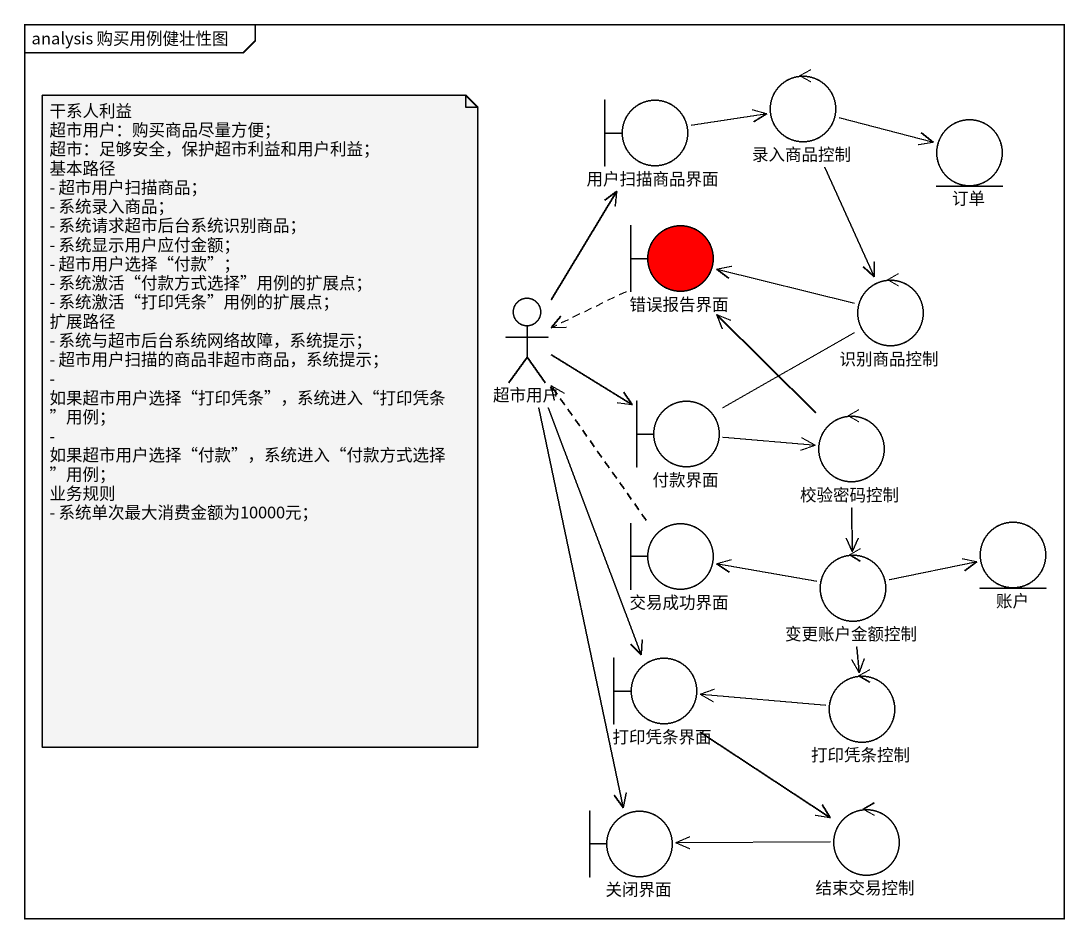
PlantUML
@startuml
mainframe analysis 购买用例健壮性图
control 录入商品控制
boundary 用户扫描商品界面
entity 订单
boundary 错误报告界面 #FF0000
control 识别商品控制
actor 超市用户
boundary 付款界面
control 校验密码控制
boundary 交易成功界面
control 变更账户金额控制
entity 账户
boundary 打印凭条界面
control 打印凭条控制
boundary 关闭界面
control 结束交易控制
录入商品控制 -right-> 订单
录入商品控制 --> 识别商品控制
用户扫描商品界面 -right-> 录入商品控制
错误报告界面 ..> 超市用户
识别商品控制 -left-> 错误报告界面
识别商品控制 -left- 付款界面
超市用户 -up-> 用户扫描商品界面
超市用户 -right-> 付款界面
超市用户 --> 打印凭条界面
超市用户 --> 关闭界面
付款界面 -right-> 校验密码控制
校验密码控制 -up-> 错误报告界面
校验密码控制 --> 变更账户金额控制
交易成功界面 .up.> 超市用户
变更账户金额控制 -left-> 交易成功界面
变更账户金额控制 -right-> 账户
变更账户金额控制 --> 打印凭条控制
打印凭条界面 --> 结束交易控制
打印凭条控制 -left-> 打印凭条界面
结束交易控制 -left-> 关闭界面
note as N1
  干系人利益
  超市用户：购买商品尽量方便；
  超市：足够安全，保护超市利益和用户利益；
  基本路径
  - 超市用户扫描商品；
  - 系统录入商品；
  - 系统请求超市后台系统识别商品；
  - 系统显示用户应付金额；
  - 超市用户选择“付款”；
  - 系统激活“付款方式选择”用例的扩展点；
  - 系统激活“打印凭条”用例的扩展点；
  扩展路径
  - 系统与超市后台系统网络故障，系统提示；
  - 超市用户扫描的商品非超市商品，系统提示；
  - 如果超市用户选择“打印凭条”，系统进入“打印凭条”用例；
  - 如果超市用户选择“付款”，系统进入“付款方式选择”用例；
  业务规则
  - 系统单次最大消费金额为10000元；
end note
@enduml
